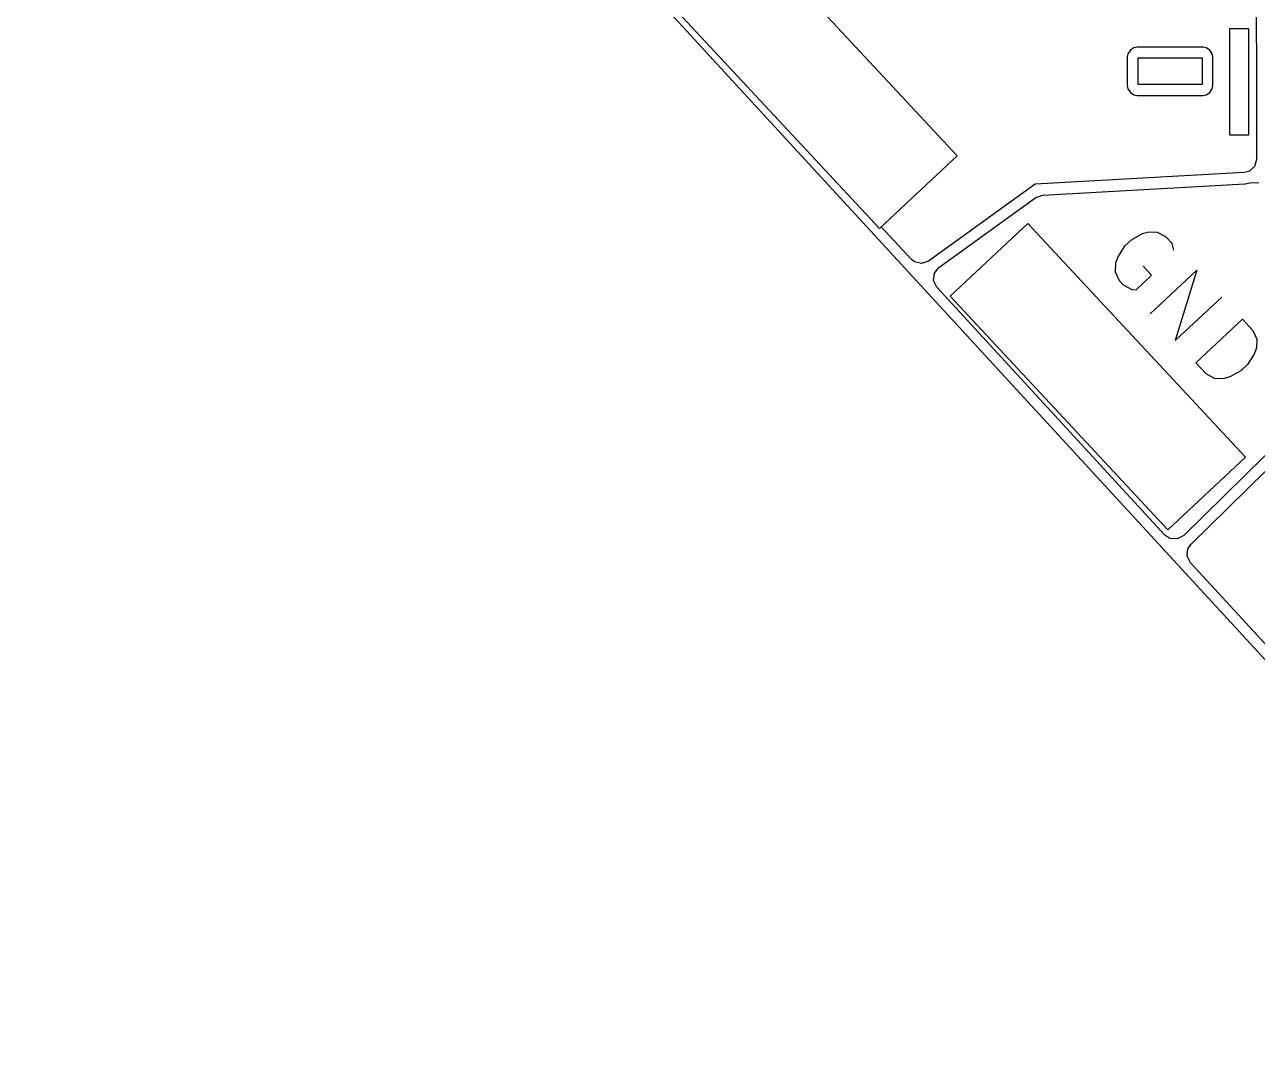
# Model space of a CAD drawing. Extents: x -28 to 34.6, y -6.7 to 48.3.
# Drawn here: x -15.52 to -3.93, y -4.71 to 4.94 of the extents above; entities that cross this region are included whole.
import ezdxf

# ---------------------------------------------------------------- set-up
doc = ezdxf.new("R2010")
doc.units = 0
doc.layers.add('BLACK', color=7, linetype='CONTINUOUS')

msp = doc.modelspace()

# ---------------------------------------------------------------- linework, layer by layer
at = {"layer": 'BLACK', "linetype": 'CONTINUOUS'}
for p, q in [((-15.515668, 11.641502), (-0.465668, -4.708498)), ((-3.94272, 7.313012), (-3.934826, 4.336665)), ((-8.792989, 5.899532), (-6.746994, 3.705471)), ((-7.478347, 3.023472), (-9.524342, 5.217533)), ((-7.478347, 3.023472), (-9.524342, 5.217533)), ((-4.183168, 3.901502), (-4.183168, 4.901502)), ((-4.183168, 4.901502), (-4.008168, 4.901502)), ((-4.183168, 3.901502), (-4.183168, 4.901502)), ((-4.183168, 4.901502), (-4.008168, 4.901502)), ((-4.008168, 4.901502), (-4.008168, 3.901502)), ((-4.008168, 4.901502), (-4.008168, 3.901502)), ((-5.141845, 4.666338), (-5.147768, 4.636561)), ((-5.147768, 4.636561), (-5.147768, 4.366452)), ((-5.119279, 4.700111), (-5.141845, 4.666338)), ((-5.119278, 4.700112), (-5.119279, 4.700111)), ((-5.085505, 4.722678), (-5.119278, 4.700112)), ((-5.085503, 4.722679), (-5.085505, 4.722679)), ((-5.085505, 4.722679), (-5.085505, 4.722678)), ((-5.055727, 4.728601), (-5.085503, 4.722679)), ((-5.055719, 4.728602), (-5.055727, 4.728601)), ((-4.435611, 4.728602), (-5.055719, 4.728602)), ((-4.405833, 4.722679), (-4.435611, 4.728602)), ((-4.405832, 4.722679), (-4.405833, 4.722679)), ((-4.405831, 4.722678), (-4.405832, 4.722679)), ((-4.372058, 4.700112), (-4.405831, 4.722678)), ((-4.349492, 4.666339), (-4.372058, 4.700112)), ((-4.343569, 4.636556), (-4.349492, 4.666339)), ((-4.343568, 4.366447), (-4.343569, 4.636556)), ((-5.045668, 4.376502), (-5.045668, 4.626502)), ((-5.045668, 4.626502), (-4.445668, 4.626502)), ((-5.045668, 4.376502), (-5.045668, 4.626502)), ((-5.045668, 4.626502), (-4.445668, 4.626502)), ((-5.045668, 4.376502), (-5.045668, 4.626502)), ((-5.045668, 4.626502), (-4.445668, 4.626502)), ((-4.445668, 4.626502), (-4.445668, 4.376502)), ((-4.445668, 4.626502), (-4.445668, 4.376502)), ((-4.445668, 4.626502), (-4.445668, 4.376502)), ((-5.147768, 4.366452), (-5.147767, 4.366444)), ((-5.147767, 4.366444), (-5.144945, 4.352256)), ((-5.144945, 4.352256), (-5.141844, 4.336665)), ((-5.141844, 4.336665), (-5.119278, 4.302892)), ((-5.119278, 4.302892), (-5.085505, 4.280326)), ((-4.445668, 4.376502), (-5.045668, 4.376502)), ((-4.445668, 4.376502), (-5.045668, 4.376502)), ((-4.445668, 4.376502), (-5.045668, 4.376502)), ((-4.405831, 4.280326), (-4.372058, 4.302892)), ((-4.372058, 4.302892), (-4.349492, 4.336665)), ((-4.349492, 4.336665), (-4.343568, 4.366447)), ((-3.934826, 4.336665), (-3.933066, 3.673339)), ((-5.085505, 4.280326), (-5.055723, 4.274402)), ((-5.055723, 4.274402), (-4.435614, 4.274403)), ((-4.435614, 4.274403), (-4.405831, 4.280326)), ((-4.008168, 3.901502), (-4.183168, 3.901502)), ((-4.008168, 3.901502), (-4.183168, 3.901502)), ((-6.746994, 3.705471), (-7.478347, 3.023472)), ((-3.952573, 3.606247), (-4.005256, 3.560353)), ((-3.933066, 3.673339), (-3.952573, 3.606247)), ((-4.050282, 3.549196), (-6.015668, 3.441503)), ((-4.005256, 3.560353), (-4.050282, 3.549196)), ((-6.015668, 3.441503), (-7.016577, 2.718159)), ((-5.942073, 3.338276), (-4.044422, 3.442256)), ((-4.044422, 3.442256), (-4.044421, 3.442256)), ((-4.044421, 3.442256), (-4.041106, 3.442754)), ((-4.041106, 3.442754), (-4.024523, 3.44524)), ((-4.024523, 3.44524), (-3.982222, 3.455722)), ((-3.982222, 3.455722), (-3.912418, 3.45274)), ((-6.91966, 2.656059), (-6.007917, 3.314965)), ((-6.007917, 3.314965), (-5.942073, 3.338276)), ((-7.461086, 3.039569), (-7.478347, 3.023472)), ((-7.180439, 2.734681), (-7.461086, 3.039569)), ((-6.814342, 2.387533), (-6.082989, 3.069532)), ((-6.082989, 3.069532), (-4.036994, 0.875471)), ((-5.110267, 2.914972), (-5.172954, 2.856515)), ((-5.007198, 2.972019), (-5.110267, 2.914972)), ((-4.945921, 2.990094), (-5.007198, 2.972019)), ((-4.865158, 2.987274), (-4.945921, 2.990094)), ((-4.785805, 2.944072), (-4.865158, 2.987274)), ((-4.727348, 2.881385), (-4.785805, 2.944072)), ((-5.172954, 2.856515), (-5.237052, 2.757677)), ((-4.709272, 2.820108), (-4.727348, 2.881385)), ((-7.150456, 2.710843), (-7.180439, 2.734681)), ((-7.082442, 2.694846), (-7.150456, 2.710843)), ((-7.016577, 2.718159), (-7.082442, 2.694846)), ((-5.259358, 2.697809), (-5.262178, 2.617046)), ((-5.237052, 2.757677), (-5.259358, 2.697809)), ((-4.919641, 2.584869), (-4.997583, 2.668453)), ((-6.969178, 2.534237), (-6.961315, 2.603662)), ((-6.961315, 2.603662), (-6.91966, 2.656059)), ((-5.262178, 2.617046), (-5.224617, 2.534873)), ((-5.065911, 2.44847), (-4.919641, 2.584869)), ((-4.932332, 2.221436), (-4.49352, 2.630635)), ((-4.49352, 2.630635), (-4.698504, 1.970686)), ((-6.938258, 2.471581), (-6.969178, 2.534237)), ((-6.366013, 1.849906), (-6.938258, 2.471581)), ((-5.224617, 2.534873), (-5.185646, 2.493082)), ((-5.185646, 2.493082), (-5.106293, 2.44988)), ((-5.106293, 2.44988), (-5.065911, 2.44847)), ((-4.768347, 0.193472), (-6.814342, 2.387533)), ((-4.698504, 1.970686), (-4.259692, 2.379885)), ((-4.503648, 1.761728), (-4.064835, 2.170927)), ((-4.064835, 2.170927), (-3.967407, 2.066448)), ((-3.967407, 2.066448), (-3.929846, 1.984275)), ((-3.929846, 1.984275), (-3.932666, 1.903512)), ((-3.932666, 1.903512), (-3.954972, 1.843645)), ((-4.795216, 0.143424), (-6.366013, 1.849906)), ((-4.406219, 1.657249), (-4.503648, 1.761728)), ((-4.01907, 1.744806), (-4.081757, 1.686349)), ((-3.954972, 1.843645), (-4.01907, 1.744806)), ((-4.326866, 1.614047), (-4.406219, 1.657249)), ((-4.184826, 1.629303), (-4.246103, 1.611227)), ((-4.081757, 1.686349), (-4.184826, 1.629303)), ((-4.246103, 1.611227), (-4.326866, 1.614047)), ((-3.614813, 1.125309), (-4.617007, 0.139024)), ((-4.55034, 0.054366), (-3.539688, 1.048975)), ((-4.036994, 0.875471), (-4.768347, 0.193472)), ((-4.748246, 0.111573), (-4.795216, 0.143424)), ((-4.617007, 0.139024), (-4.678596, 0.106031)), ((-4.678596, 0.106031), (-4.748246, 0.111573)), ((-4.58551, -0.05533), (-4.577647, 0.014095)), ((-4.577647, 0.014095), (-4.55034, 0.054366)), ((-4.55459, -0.117986), (-4.58551, -0.05533)), ((-4.514469, -0.161573), (-4.55459, -0.117986)), ((-3.336333, -1.441475), (-4.514469, -0.161573))]:
    msp.add_line(p, q, dxfattribs=at)

doc.saveas('drawing.dxf')
